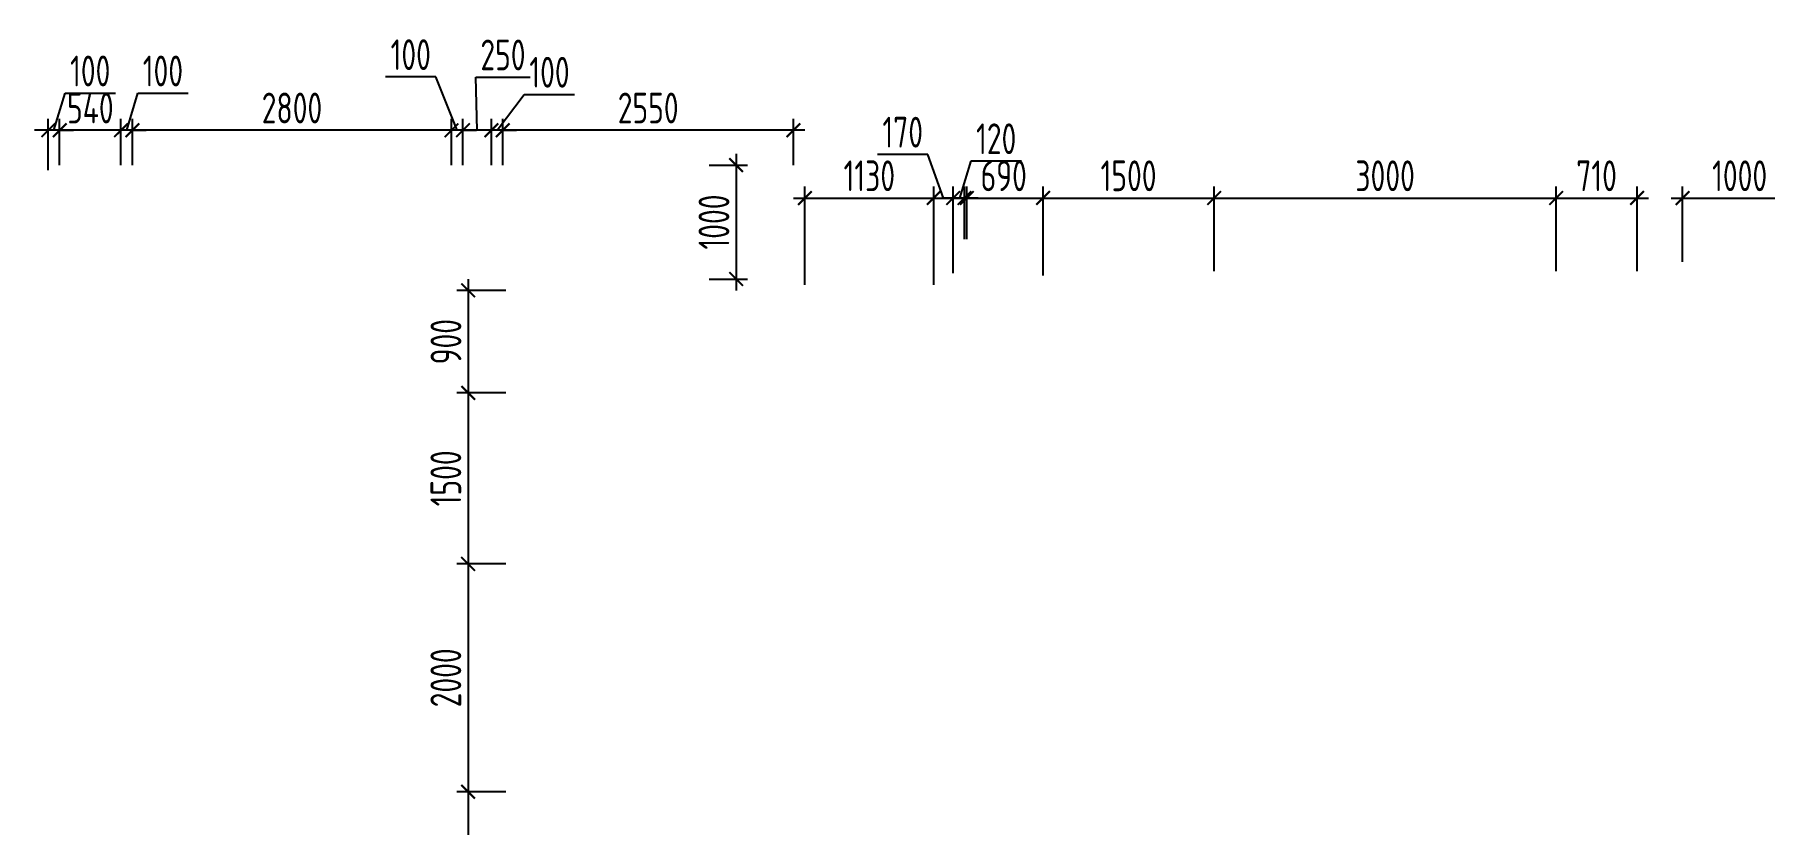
# Model space of a CAD drawing. Header units: millimetres. Extents: x -350007 to 535970, y -888 to 133718.
# Drawn here: x -79554 to -64379, y 113663 to 120597 of the extents above; entities that cross this region are included whole.
import ezdxf

# ---------------------------------------------------------------- set-up
doc = ezdxf.new("R2010")
doc.units = ezdxf.units.MM
doc.layers.add('АР_Размеры нов.', color=15, linetype='Continuous', lineweight=0)
doc.styles.add('ISOCPEUR', font='isocpeur.ttf', dxfattribs={"width": 0.7})
doc.dimstyles.new('R_100', dxfattribs={"dimtxt": 270, "dimasz": 120, "dimexe": 100, "dimexo": 0, "dimgap": 60, "dimtad": 1, "dimdec": 0, "dimrnd": 5, "dimzin": 0, "dimdsep": 46, "dimtxsty": 'ISOCPEUR', "dimblk": 'ARCHTICK', "dimcen": 0, "dimdle": 100, "dimclrd": 256, "dimclre": 256, "dimclrt": 256, "dimadec": 0, "dimazin": 0, "dimtfac": 2, "dimtdec": 0, "dimtofl": 0, "dimtmove": 1, "dimatfit": 3, "dimfxl": 1, "dimtvp": 3, "dimtolj": 1, "dimtzin": 0, "dimarcsym": 0})

# ---------------------------------------------------------------- blocks, each defined once
blk = doc.blocks.new('_ArchTick')
at = {"color": 0, "linetype": 'ByBlock', "const_width": 0.15}
blk.add_lwpolyline([(-0.5, -0.5), (0.5, 0.5)], dxfattribs=at)
blk = doc.blocks.new('*D2694')
at = {"layer": 'АР_Размеры нов.', "lineweight": -2, "ltscale": 100, "transparency": 16777216}
for p, q in [((-75751, 117551), (-75751, 115850)), ((-75419, 117451), (-75851, 117451)), ((-75420, 115950), (-75851, 115950))]:
    blk.add_line(p, q, dxfattribs=at)
at = {"layer": 'АР_Размеры нов.', "lineweight": -2, "ltscale": 100, "transparency": 16777216, "xscale": 120, "yscale": 120, "zscale": 120}
for p, rotation in [((-75751, 117451), 90), ((-75751, 115950), 270)]:
    blk.add_blockref('_ArchTick', p, dxfattribs=dict(at, rotation=rotation))
at = {"layer": 'АР_Размеры нов.', "ltscale": 100, "transparency": 16777216, "insert": (-75946, 116701), "char_height": 270, "attachment_point": 5, "rotation": 90, "style": 'ISOCPEUR'}
blk.add_mtext('\\A1;1500', dxfattribs=at)
blk = doc.blocks.new('*D2695')
at = {"layer": 'АР_Размеры нов.', "lineweight": -2, "ltscale": 100, "transparency": 16777216}
for p, q in [((-75420, 115950), (-75851, 115950)), ((-75751, 116050), (-75751, 113850)), ((-75420, 113950), (-75851, 113950))]:
    blk.add_line(p, q, dxfattribs=at)
at = {"layer": 'АР_Размеры нов.', "lineweight": -2, "ltscale": 100, "transparency": 16777216, "xscale": 120, "yscale": 120, "zscale": 120}
for p, rotation in [((-75751, 115950), 90), ((-75751, 113950), 270)]:
    blk.add_blockref('_ArchTick', p, dxfattribs=dict(at, rotation=rotation))
at = {"layer": 'АР_Размеры нов.', "ltscale": 100, "transparency": 16777216, "insert": (-75946, 114950), "char_height": 270, "attachment_point": 5, "rotation": 90, "style": 'ISOCPEUR'}
blk.add_mtext('\\A1;2000', dxfattribs=at)
blk = doc.blocks.new('*D2696')
at = {"layer": 'АР_Размеры нов.', "lineweight": -2, "ltscale": 100, "transparency": 16777216}
for p, q in [((-72896, 119162), (-71566, 119162)), ((-72796, 118401), (-72796, 119262)), ((-71666, 118401), (-71666, 119262))]:
    blk.add_line(p, q, dxfattribs=at)
at = {"layer": 'АР_Размеры нов.', "lineweight": -2, "ltscale": 100, "transparency": 16777216, "xscale": 120, "yscale": 120, "zscale": 120, "rotation": 180}
blk.add_blockref('_ArchTick', (-72796, 119162), dxfattribs=at)
at = {"layer": 'АР_Размеры нов.', "lineweight": -2, "ltscale": 100, "transparency": 16777216, "xscale": 120, "yscale": 120, "zscale": 120}
blk.add_blockref('_ArchTick', (-71666, 119162), dxfattribs=at)
at = {"layer": 'АР_Размеры нов.', "ltscale": 100, "transparency": 16777216, "insert": (-72231, 119357), "char_height": 270, "attachment_point": 5, "style": 'ISOCPEUR'}
blk.add_mtext('\\A1;1130', dxfattribs=at)
blk = doc.blocks.new('*D2697')
at = {"layer": 'АР_Размеры нов.', "lineweight": -2, "ltscale": 100, "transparency": 16777216}
for p, q in [((-70807, 119162), (-69106, 119162)), ((-70707, 118501), (-70707, 119262)), ((-69206, 118521), (-69206, 119262))]:
    blk.add_line(p, q, dxfattribs=at)
at = {"layer": 'АР_Размеры нов.', "lineweight": -2, "ltscale": 100, "transparency": 16777216, "xscale": 120, "yscale": 120, "zscale": 120, "rotation": 180}
blk.add_blockref('_ArchTick', (-70707, 119162), dxfattribs=at)
at = {"layer": 'АР_Размеры нов.', "lineweight": -2, "ltscale": 100, "transparency": 16777216, "xscale": 120, "yscale": 120, "zscale": 120}
blk.add_blockref('_ArchTick', (-69206, 119162), dxfattribs=at)
at = {"layer": 'АР_Размеры нов.', "ltscale": 100, "transparency": 16777216, "insert": (-69957, 119357), "char_height": 270, "attachment_point": 5, "style": 'ISOCPEUR'}
blk.add_mtext('\\A1;1500', dxfattribs=at)
blk = doc.blocks.new('*D2954')
at = {"layer": 'АР_Размеры нов.', "lineweight": -2, "ltscale": 100, "transparency": 16777216}
for p, q in [((-75750, 118451), (-75750, 117351)), ((-75419, 118351), (-75850, 118351)), ((-75419, 117451), (-75850, 117451))]:
    blk.add_line(p, q, dxfattribs=at)
at = {"layer": 'АР_Размеры нов.', "lineweight": -2, "ltscale": 100, "transparency": 16777216, "xscale": 120, "yscale": 120, "zscale": 120}
for p, rotation in [((-75750, 118351), 90), ((-75750, 117451), 270)]:
    blk.add_blockref('_ArchTick', p, dxfattribs=dict(at, rotation=rotation))
at = {"layer": 'АР_Размеры нов.', "ltscale": 100, "transparency": 16777216, "insert": (-75945, 117901), "char_height": 270, "attachment_point": 5, "rotation": 90, "style": 'ISOCPEUR'}
blk.add_mtext('\\A1;900', dxfattribs=at)
blk = doc.blocks.new('*D2955')
at = {"layer": 'АР_Размеры нов.', "lineweight": -2, "ltscale": 100, "transparency": 16777216}
for p, q in [((-75751, 114050), (-75751, 112389)), ((-75420, 113950), (-75851, 113950)), ((-75420, 112489), (-75851, 112489))]:
    blk.add_line(p, q, dxfattribs=at)
at = {"layer": 'АР_Размеры нов.', "lineweight": -2, "ltscale": 100, "transparency": 16777216, "xscale": 120, "yscale": 120, "zscale": 120}
for p, rotation in [((-75751, 113950), 90), ((-75751, 112489), 270)]:
    blk.add_blockref('_ArchTick', p, dxfattribs=dict(at, rotation=rotation))
at = {"layer": 'АР_Размеры нов.', "ltscale": 100, "transparency": 16777216, "insert": (-75946, 113220), "char_height": 270, "attachment_point": 5, "rotation": 90, "style": 'ISOCPEUR'}
blk.add_mtext('\\A1;1460', dxfattribs=at)
blk = doc.blocks.new('*D2957')
at = {"layer": 'АР_Размеры нов.', "lineweight": -2, "ltscale": 100, "transparency": 16777216}
for p, q in [((-71717, 119545), (-72158, 119545)), ((-71581, 119162), (-71717, 119545)), ((-71766, 119162), (-71396, 119162)), ((-71666, 118401), (-71666, 119262)), ((-71496, 118501), (-71496, 119262))]:
    blk.add_line(p, q, dxfattribs=at)
at = {"layer": 'АР_Размеры нов.', "lineweight": -2, "ltscale": 100, "transparency": 16777216, "xscale": 120, "yscale": 120, "zscale": 120, "rotation": 180}
blk.add_blockref('_ArchTick', (-71666, 119162), dxfattribs=at)
at = {"layer": 'АР_Размеры нов.', "lineweight": -2, "ltscale": 100, "transparency": 16777216, "xscale": 120, "yscale": 120, "zscale": 120}
blk.add_blockref('_ArchTick', (-71496, 119162), dxfattribs=at)
at = {"layer": 'АР_Размеры нов.', "ltscale": 100, "transparency": 16777216, "insert": (-71938, 119740), "char_height": 270, "attachment_point": 5, "style": 'ISOCPEUR'}
blk.add_mtext('\\A1;170', dxfattribs=at)
blk = doc.blocks.new('*D2958')
at = {"layer": 'АР_Размеры нов.', "lineweight": -2, "ltscale": 100, "transparency": 16777216}
for p, q in [((-71496, 119162), (-70607, 119162)), ((-71396, 118801), (-71396, 119262)), ((-70707, 118481), (-70707, 119262))]:
    blk.add_line(p, q, dxfattribs=at)
at = {"layer": 'АР_Размеры нов.', "lineweight": -2, "ltscale": 100, "transparency": 16777216, "xscale": 120, "yscale": 120, "zscale": 120, "rotation": 180}
blk.add_blockref('_ArchTick', (-71396, 119162), dxfattribs=at)
at = {"layer": 'АР_Размеры нов.', "lineweight": -2, "ltscale": 100, "transparency": 16777216, "xscale": 120, "yscale": 120, "zscale": 120}
blk.add_blockref('_ArchTick', (-70707, 119162), dxfattribs=at)
at = {"layer": 'АР_Размеры нов.', "ltscale": 100, "transparency": 16777216, "insert": (-71052, 119357), "char_height": 270, "attachment_point": 5, "style": 'ISOCPEUR'}
blk.add_mtext('\\A1;690', dxfattribs=at)
blk = doc.blocks.new('*D2959')
at = {"layer": 'АР_Размеры нов.', "lineweight": -2, "ltscale": 100, "transparency": 16777216}
for p, q in [((-69306, 119162), (-66106, 119162)), ((-69206, 118521), (-69206, 119262)), ((-66206, 118521), (-66206, 119262))]:
    blk.add_line(p, q, dxfattribs=at)
at = {"layer": 'АР_Размеры нов.', "lineweight": -2, "ltscale": 100, "transparency": 16777216, "xscale": 120, "yscale": 120, "zscale": 120, "rotation": 180}
blk.add_blockref('_ArchTick', (-69206, 119162), dxfattribs=at)
at = {"layer": 'АР_Размеры нов.', "lineweight": -2, "ltscale": 100, "transparency": 16777216, "xscale": 120, "yscale": 120, "zscale": 120}
blk.add_blockref('_ArchTick', (-66206, 119162), dxfattribs=at)
at = {"layer": 'АР_Размеры нов.', "ltscale": 100, "transparency": 16777216, "insert": (-67706, 119357), "char_height": 270, "attachment_point": 5, "style": 'ISOCPEUR'}
blk.add_mtext('\\A1;3000', dxfattribs=at)
blk = doc.blocks.new('*D2960')
at = {"layer": 'АР_Размеры нов.', "lineweight": -2, "ltscale": 100, "transparency": 16777216}
for p, q in [((-66306, 119162), (-65396, 119162)), ((-66206, 118521), (-66206, 119262)), ((-65496, 118521), (-65496, 119262))]:
    blk.add_line(p, q, dxfattribs=at)
at = {"layer": 'АР_Размеры нов.', "lineweight": -2, "ltscale": 100, "transparency": 16777216, "xscale": 120, "yscale": 120, "zscale": 120, "rotation": 180}
blk.add_blockref('_ArchTick', (-66206, 119162), dxfattribs=at)
at = {"layer": 'АР_Размеры нов.', "lineweight": -2, "ltscale": 100, "transparency": 16777216, "xscale": 120, "yscale": 120, "zscale": 120}
blk.add_blockref('_ArchTick', (-65496, 119162), dxfattribs=at)
at = {"layer": 'АР_Размеры нов.', "ltscale": 100, "transparency": 16777216, "insert": (-65851, 119357), "char_height": 270, "attachment_point": 5, "style": 'ISOCPEUR'}
blk.add_mtext('\\A1;710', dxfattribs=at)
blk = doc.blocks.new('*D2961')
at = {"layer": 'АР_Размеры нов.', "lineweight": -2, "ltscale": 100, "transparency": 16777216}
for p, q in [((-65196, 119162), (-63996, 119162)), ((-65096, 118601), (-65096, 119262)), ((-64096, 118521), (-64096, 119262))]:
    blk.add_line(p, q, dxfattribs=at)
at = {"layer": 'АР_Размеры нов.', "lineweight": -2, "ltscale": 100, "transparency": 16777216, "xscale": 120, "yscale": 120, "zscale": 120, "rotation": 180}
blk.add_blockref('_ArchTick', (-65096, 119162), dxfattribs=at)
at = {"layer": 'АР_Размеры нов.', "lineweight": -2, "ltscale": 100, "transparency": 16777216, "xscale": 120, "yscale": 120, "zscale": 120}
blk.add_blockref('_ArchTick', (-64096, 119162), dxfattribs=at)
at = {"layer": 'АР_Размеры нов.', "ltscale": 100, "transparency": 16777216, "insert": (-64596, 119357), "char_height": 270, "attachment_point": 5, "style": 'ISOCPEUR'}
blk.add_mtext('\\A1;1000', dxfattribs=at)
blk = doc.blocks.new('*D2284')
at = {"layer": 'АР_Размеры нов.', "lineweight": -2, "ltscale": 500, "transparency": 16777216}
for p, q in [((-72796, 119757), (-75546, 119757)), ((-75446, 119451), (-75446, 119857)), ((-72896, 119451), (-72896, 119857))]:
    blk.add_line(p, q, dxfattribs=at)
at = {"layer": 'АР_Размеры нов.', "lineweight": -2, "ltscale": 500, "transparency": 16777216, "xscale": 120, "yscale": 120, "zscale": 120, "rotation": 180}
blk.add_blockref('_ArchTick', (-75446, 119757), dxfattribs=at)
at = {"layer": 'АР_Размеры нов.', "lineweight": -2, "ltscale": 500, "transparency": 16777216, "xscale": 120, "yscale": 120, "zscale": 120}
blk.add_blockref('_ArchTick', (-72896, 119757), dxfattribs=at)
at = {"layer": 'АР_Размеры нов.', "lineweight": 13, "ltscale": 500, "transparency": 16777216, "insert": (-74171, 119952), "char_height": 270, "attachment_point": 5, "style": 'ISOCPEUR'}
blk.add_mtext('\\A1;2550', dxfattribs=at)
blk = doc.blocks.new('*D2285')
at = {"layer": 'АР_Размеры нов.', "lineweight": -2, "ltscale": 500, "transparency": 16777216}
for p, q in [((-75496, 119757), (-75258, 120071)), ((-75258, 120071), (-74816, 120071)), ((-75546, 119757), (-75666, 119757)), ((-75546, 119451), (-75546, 119857)), ((-75446, 119757), (-75546, 119757)), ((-75446, 119451), (-75446, 119857)), ((-75446, 119757), (-75326, 119757))]:
    blk.add_line(p, q, dxfattribs=at)
at = {"layer": 'АР_Размеры нов.', "lineweight": -2, "ltscale": 500, "transparency": 16777216, "xscale": 120, "yscale": 120, "zscale": 120}
blk.add_blockref('_ArchTick', (-75546, 119757), dxfattribs=at)
at = {"layer": 'АР_Размеры нов.', "lineweight": -2, "ltscale": 500, "transparency": 16777216, "xscale": 120, "yscale": 120, "zscale": 120, "rotation": 180}
blk.add_blockref('_ArchTick', (-75446, 119757), dxfattribs=at)
at = {"layer": 'АР_Размеры нов.', "lineweight": 13, "ltscale": 500, "transparency": 16777216, "insert": (-75037, 120266), "char_height": 270, "attachment_point": 5, "style": 'ISOCPEUR'}
blk.add_mtext('\\A1;100', dxfattribs=at)
blk = doc.blocks.new('*D2286')
at = {"layer": 'АР_Размеры нов.', "lineweight": -2, "ltscale": 500, "transparency": 16777216}
for p, q in [((-75671, 119757), (-75684, 120223)), ((-75684, 120223), (-75205, 120223)), ((-75446, 119757), (-75896, 119757)), ((-75796, 119451), (-75796, 119857)), ((-75546, 119451), (-75546, 119857))]:
    blk.add_line(p, q, dxfattribs=at)
at = {"layer": 'АР_Размеры нов.', "lineweight": -2, "ltscale": 500, "transparency": 16777216, "xscale": 120, "yscale": 120, "zscale": 120, "rotation": 180}
blk.add_blockref('_ArchTick', (-75796, 119757), dxfattribs=at)
at = {"layer": 'АР_Размеры нов.', "lineweight": -2, "ltscale": 500, "transparency": 16777216, "xscale": 120, "yscale": 120, "zscale": 120}
blk.add_blockref('_ArchTick', (-75546, 119757), dxfattribs=at)
at = {"layer": 'АР_Размеры нов.', "lineweight": 13, "ltscale": 500, "transparency": 16777216, "insert": (-75445, 120418), "char_height": 270, "attachment_point": 5, "style": 'ISOCPEUR'}
blk.add_mtext('\\A1;250', dxfattribs=at)
blk = doc.blocks.new('*D2287')
at = {"layer": 'АР_Размеры нов.', "lineweight": -2, "ltscale": 500, "transparency": 16777216}
for p, q in [((-76033, 120225), (-76475, 120225)), ((-75846, 119757), (-76033, 120225)), ((-75896, 119757), (-76016, 119757)), ((-75896, 119451), (-75896, 119857)), ((-75796, 119757), (-75896, 119757)), ((-75796, 119451), (-75796, 119857)), ((-75796, 119757), (-75676, 119757))]:
    blk.add_line(p, q, dxfattribs=at)
at = {"layer": 'АР_Размеры нов.', "lineweight": -2, "ltscale": 500, "transparency": 16777216, "xscale": 120, "yscale": 120, "zscale": 120}
blk.add_blockref('_ArchTick', (-75896, 119757), dxfattribs=at)
at = {"layer": 'АР_Размеры нов.', "lineweight": -2, "ltscale": 500, "transparency": 16777216, "xscale": 120, "yscale": 120, "zscale": 120, "rotation": 180}
blk.add_blockref('_ArchTick', (-75796, 119757), dxfattribs=at)
at = {"layer": 'АР_Размеры нов.', "lineweight": 13, "ltscale": 500, "transparency": 16777216, "insert": (-76254, 120420), "char_height": 270, "attachment_point": 5, "style": 'ISOCPEUR'}
blk.add_mtext('\\A1;100', dxfattribs=at)
blk = doc.blocks.new('*D2288')
at = {"layer": 'АР_Размеры нов.', "lineweight": -2, "ltscale": 500, "transparency": 16777216}
for p, q in [((-75796, 119757), (-78796, 119757)), ((-78696, 119451), (-78696, 119857)), ((-75896, 119451), (-75896, 119857))]:
    blk.add_line(p, q, dxfattribs=at)
at = {"layer": 'АР_Размеры нов.', "lineweight": -2, "ltscale": 500, "transparency": 16777216, "xscale": 120, "yscale": 120, "zscale": 120, "rotation": 180}
blk.add_blockref('_ArchTick', (-78696, 119757), dxfattribs=at)
at = {"layer": 'АР_Размеры нов.', "lineweight": -2, "ltscale": 500, "transparency": 16777216, "xscale": 120, "yscale": 120, "zscale": 120}
blk.add_blockref('_ArchTick', (-75896, 119757), dxfattribs=at)
at = {"layer": 'АР_Размеры нов.', "lineweight": 13, "ltscale": 500, "transparency": 16777216, "insert": (-77296, 119952), "char_height": 270, "attachment_point": 5, "style": 'ISOCPEUR'}
blk.add_mtext('\\A1;2800', dxfattribs=at)
blk = doc.blocks.new('*D2289')
at = {"layer": 'АР_Размеры нов.', "lineweight": -2, "ltscale": 500, "transparency": 16777216}
for p, q in [((-78746, 119757), (-78648, 120082)), ((-78648, 120082), (-78207, 120082)), ((-78796, 119757), (-78916, 119757)), ((-78796, 119451), (-78796, 119857)), ((-78696, 119757), (-78796, 119757)), ((-78696, 119451), (-78696, 119857)), ((-78696, 119757), (-78576, 119757))]:
    blk.add_line(p, q, dxfattribs=at)
at = {"layer": 'АР_Размеры нов.', "lineweight": -2, "ltscale": 500, "transparency": 16777216, "xscale": 120, "yscale": 120, "zscale": 120}
blk.add_blockref('_ArchTick', (-78796, 119757), dxfattribs=at)
at = {"layer": 'АР_Размеры нов.', "lineweight": -2, "ltscale": 500, "transparency": 16777216, "xscale": 120, "yscale": 120, "zscale": 120, "rotation": 180}
blk.add_blockref('_ArchTick', (-78696, 119757), dxfattribs=at)
at = {"layer": 'АР_Размеры нов.', "lineweight": 13, "ltscale": 500, "transparency": 16777216, "insert": (-78428, 120277), "char_height": 270, "attachment_point": 5, "style": 'ISOCPEUR'}
blk.add_mtext('\\A1;100', dxfattribs=at)
blk = doc.blocks.new('*D2290')
at = {"layer": 'АР_Размеры нов.', "lineweight": -2, "ltscale": 500, "transparency": 16777216}
for p, q in [((-78696, 119757), (-79434, 119757)), ((-79334, 119451), (-79334, 119857)), ((-78796, 119451), (-78796, 119857))]:
    blk.add_line(p, q, dxfattribs=at)
at = {"layer": 'АР_Размеры нов.', "lineweight": -2, "ltscale": 500, "transparency": 16777216, "xscale": 120, "yscale": 120, "zscale": 120, "rotation": 180}
blk.add_blockref('_ArchTick', (-79334, 119757), dxfattribs=at)
at = {"layer": 'АР_Размеры нов.', "lineweight": -2, "ltscale": 500, "transparency": 16777216, "xscale": 120, "yscale": 120, "zscale": 120}
blk.add_blockref('_ArchTick', (-78796, 119757), dxfattribs=at)
at = {"layer": 'АР_Размеры нов.', "lineweight": 13, "ltscale": 500, "transparency": 16777216, "insert": (-79065, 119952), "char_height": 270, "attachment_point": 5, "style": 'ISOCPEUR'}
blk.add_mtext('\\A1;540', dxfattribs=at)
blk = doc.blocks.new('*D2291')
at = {"layer": 'АР_Размеры нов.', "lineweight": -2, "ltscale": 500, "transparency": 16777216}
for p, q in [((-79384, 119757), (-79286, 120082)), ((-79286, 120082), (-78845, 120082)), ((-79434, 119757), (-79554, 119757)), ((-79434, 119405), (-79434, 119857)), ((-79334, 119757), (-79434, 119757)), ((-79334, 119451), (-79334, 119857)), ((-79334, 119757), (-79214, 119757))]:
    blk.add_line(p, q, dxfattribs=at)
at = {"layer": 'АР_Размеры нов.', "lineweight": -2, "ltscale": 500, "transparency": 16777216, "xscale": 120, "yscale": 120, "zscale": 120}
blk.add_blockref('_ArchTick', (-79434, 119757), dxfattribs=at)
at = {"layer": 'АР_Размеры нов.', "lineweight": -2, "ltscale": 500, "transparency": 16777216, "xscale": 120, "yscale": 120, "zscale": 120, "rotation": 180}
blk.add_blockref('_ArchTick', (-79334, 119757), dxfattribs=at)
at = {"layer": 'АР_Размеры нов.', "lineweight": 13, "ltscale": 500, "transparency": 16777216, "insert": (-79066, 120277), "char_height": 270, "attachment_point": 5, "style": 'ISOCPEUR'}
blk.add_mtext('\\A1;100', dxfattribs=at)
blk = doc.blocks.new('*D2573')
at = {"layer": 'АР_Размеры нов.', "lineweight": -2, "ltscale": 500, "transparency": 16777216}
for p, q in [((-73636, 119451), (-73299, 119451)), ((-73399, 119551), (-73399, 118351)), ((-73636, 118451), (-73299, 118451))]:
    blk.add_line(p, q, dxfattribs=at)
at = {"layer": 'АР_Размеры нов.', "lineweight": -2, "ltscale": 500, "transparency": 16777216, "xscale": 120, "yscale": 120, "zscale": 120}
for p, rotation in [((-73399, 119451), 90), ((-73399, 118451), 270)]:
    blk.add_blockref('_ArchTick', p, dxfattribs=dict(at, rotation=rotation))
at = {"layer": 'АР_Размеры нов.', "lineweight": 13, "ltscale": 500, "transparency": 16777216, "insert": (-73594, 118951), "char_height": 270, "attachment_point": 5, "rotation": 90, "style": 'ISOCPEUR'}
blk.add_mtext('\\A1;1000', dxfattribs=at)
blk = doc.blocks.new('*D2574')
at = {"layer": 'АР_Размеры нов.', "lineweight": -2, "ltscale": 500, "transparency": 16777216}
for p, q in [((-71436, 119162), (-71338, 119487)), ((-71338, 119487), (-70897, 119487)), ((-71276, 119162), (-71596, 119162)), ((-71496, 118801), (-71496, 119262)), ((-71376, 118801), (-71376, 119262))]:
    blk.add_line(p, q, dxfattribs=at)
at = {"layer": 'АР_Размеры нов.', "lineweight": -2, "ltscale": 500, "transparency": 16777216, "xscale": 120, "yscale": 120, "zscale": 120, "rotation": 180}
blk.add_blockref('_ArchTick', (-71496, 119162), dxfattribs=at)
at = {"layer": 'АР_Размеры нов.', "lineweight": -2, "ltscale": 500, "transparency": 16777216, "xscale": 120, "yscale": 120, "zscale": 120}
blk.add_blockref('_ArchTick', (-71376, 119162), dxfattribs=at)
at = {"layer": 'АР_Размеры нов.', "lineweight": 13, "ltscale": 500, "transparency": 16777216, "insert": (-71118, 119682), "char_height": 270, "attachment_point": 5, "style": 'ISOCPEUR'}
blk.add_mtext('\\A1;120', dxfattribs=at)

msp = doc.modelspace()

# ---------------------------------------------------------------- dimensions: what is measured, and where the dimension line sits
at = {"layer": 'АР_Размеры нов.', "lineweight": 13, "ltscale": 500}
for base, p1, p2, picture, middle in [((-75895.8, 119756.9), (-75795.8, 119450.6), (-75895.8, 119450.6), '*D2287', (-76093.3, 120224.5)), ((-75795.8, 119756.9), (-75545.8, 119450.6), (-75795.8, 119450.6), '*D2286', (-75624.5, 120223.4)), ((-75545.8, 119756.9), (-75445.8, 119450.6), (-75545.8, 119450.6), '*D2285', (-75197.7, 120070.9))]:
    dim = msp.add_linear_dim(base=base, p1=p1, p2=p2, dimstyle='R_100', override={"dimpost": '\\X'}, dxfattribs=at)
    dim.commit()
    dim.dimension.update_dxf_attribs({"geometry": picture, "text_midpoint": middle, "dimtype": 160})
for base, p1, p2, picture, middle in [((-79433.9, 119756.9), (-79333.9, 119450.6), (-79433.9, 119405), '*D2291', (-79226.4, 120276.9)), ((-78795.8, 119756.9), (-78695.8, 119450.6), (-78795.8, 119450.6), '*D2289', (-78588.3, 120276.9)), ((-79333.9, 119756.9), (-78795.8, 119450.6), (-79333.9, 119450.6), '*D2290', (-79064.8, 119951.9)), ((-78695.8, 119756.9), (-75895.8, 119450.6), (-78695.8, 119450.6), '*D2288', (-77295.8, 119951.9)), ((-75445.8, 119756.9), (-72895.8, 119450.6), (-75445.8, 119450.6), '*D2284', (-74170.8, 119951.9)), ((-71495.8, 119162.2), (-71375.8, 118800.7), (-71495.8, 118800.7), '*D2574', (-71278.3, 119682.2))]:
    dim = msp.add_linear_dim(base=base, p1=p1, p2=p2, dimstyle='R_100', override={"dimpost": '\\X'}, dxfattribs=at)
    dim.commit()
    dim.dimension.update_dxf_attribs({"geometry": picture, "text_midpoint": middle})
at = {"layer": 'АР_Размеры нов.', "ltscale": 100}
dim = msp.add_linear_dim(base=(-71495.8, 119162.2), p1=(-71665.8, 118400.7), p2=(-71495.8, 118500.7), dimstyle='R_100', override={"dimpost": '\\X', "dimfxl": 2.5, "dimarcsym": 2}, dxfattribs=at)
dim.commit()
dim.dimension.update_dxf_attribs({"geometry": '*D2957', "text_midpoint": (-71776.9, 119545.4), "dimtype": 160})
at = {"layer": 'АР_Размеры нов.', "lineweight": 13, "ltscale": 500}
dim = msp.add_linear_dim(base=(-73399.4, 118450.7), p1=(-73635.6, 119450.6), p2=(-73635.6, 118450.7), angle=90, dimstyle='R_100', override={"dimpost": '\\X'}, dxfattribs=at)
dim.commit()
dim.dimension.update_dxf_attribs({"geometry": '*D2573', "text_midpoint": (-73594.4, 118950.7)})
at = {"layer": 'АР_Размеры нов.', "ltscale": 100}
for base, p1, p2, picture, middle in [((-71665.8, 119162.2), (-72795.8, 118400.7), (-71665.8, 118400.7), '*D2696', (-72230.8, 119357.2)), ((-70707.337, 119162.2402), (-71395.7591, 118800.6825), (-70707.337, 118480.7162), '*D2958', (-71051.5481, 119357.2402)), ((-69206.3, 119162.2), (-70707.3, 118500.7), (-69206.3, 118520.7), '*D2697', (-69956.8, 119357.2)), ((-66206.3, 119162.2), (-69206.3, 118520.7), (-66206.3, 118520.7), '*D2959', (-67706.3, 119357.2)), ((-65495.7591, 119162.2402), (-66206.3168, 118520.6742), (-65495.7591, 118520.6742), '*D2960', (-65851.0379, 119357.2402)), ((-64095.8, 119162.2), (-65095.8, 118600.7), (-64095.8, 118520.9), '*D2961', (-64595.8, 119357.2))]:
    dim = msp.add_linear_dim(base=base, p1=p1, p2=p2, dimstyle='R_100', override={"dimpost": '\\X', "dimfxl": 2.5, "dimarcsym": 2}, dxfattribs=at)
    dim.commit()
    dim.dimension.update_dxf_attribs({"geometry": picture, "text_midpoint": middle})
for base, p1, p2, picture, middle in [((-75750.4, 117451.1), (-75418.7, 118350.7), (-75418.7, 117451.1), '*D2954', (-75945.4, 117900.9)), ((-75751, 115950.1), (-75418.7, 117451.1), (-75420, 115950.1), '*D2694', (-75946, 116700.6)), ((-75751, 113950.2), (-75420, 115950.1), (-75420, 113950.2), '*D2695', (-75946, 114950.1)), ((-75751, 112488.9), (-75420, 113950.2), (-75420, 112488.9), '*D2955', (-75946, 113219.5))]:
    dim = msp.add_linear_dim(base=base, p1=p1, p2=p2, angle=90, dimstyle='R_100', override={"dimpost": '\\X', "dimfxl": 2.5, "dimarcsym": 2}, dxfattribs=at)
    dim.commit()
    dim.dimension.update_dxf_attribs({"geometry": picture, "text_midpoint": middle})

doc.saveas('drawing.dxf')
